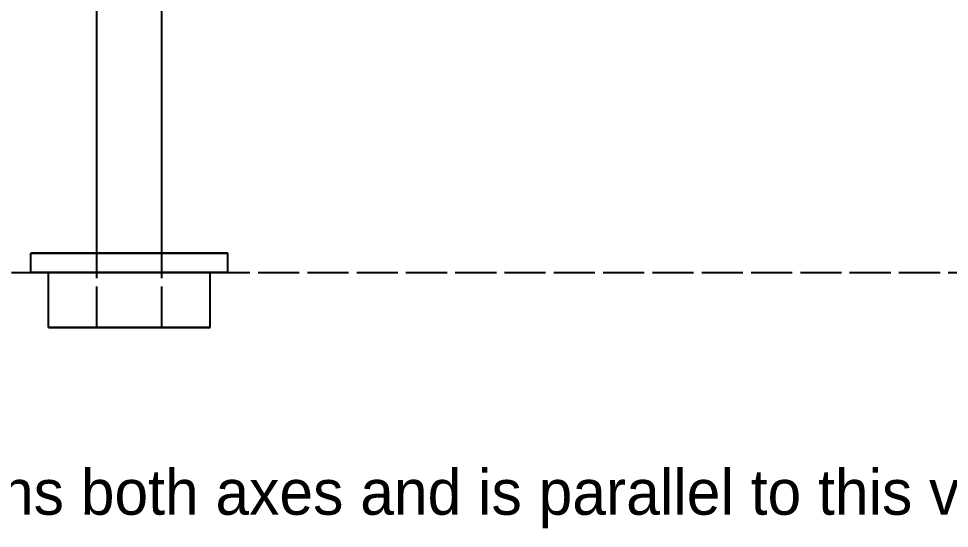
# Model space of a CAD drawing. Header units: millimetres. Extents: x -13 to 272, y -50 to 160.
# Drawn here: x 21.83 to 50.6, y 66.09 to 81.86 of the extents above; entities that cross this region are included whole.
import ezdxf

# ---------------------------------------------------------------- set-up
doc = ezdxf.new("R2010")
doc.units = ezdxf.units.MM
doc.linetypes.add('DASHED', pattern=[1.524, 1.27, -0.254])
for name, color, linetype in [('HIDDEN', 8, 'DASHED'), ('TEXT', 7, 'CONTINUOUS'), ('VISIBLE', 7, 'CONTINUOUS')]:
    doc.layers.add(name, color=color, linetype=linetype)

msp = doc.modelspace()

# ---------------------------------------------------------------- linework, layer by layer
at = {"layer": 'HIDDEN'}
msp.add_line((-1.25, 74), (51.75, 74), dxfattribs=at)
for points in [[(22.2, 74.6), (22.29683, 74.6), (22.39365, 74.6), (22.49048, 74.6), (22.5873, 74.6), (22.68413, 74.6), (22.78095, 74.6), (22.87778, 74.6), (22.9746, 74.6), (23.07143, 74.6), (23.16825, 74.6), (23.26508, 74.6), (23.3619, 74.6), (23.45873, 74.6), (23.55556, 74.6), (23.65238, 74.6), (23.74921, 74.6), (23.84603, 74.6), (23.94286, 74.6), (24.03968, 74.6), (24.13651, 74.6), (24.23333, 74.6), (24.33016, 74.6), (24.42698, 74.6), (24.52381, 74.6), (24.62063, 74.6), (24.71746, 74.6), (24.81429, 74.6), (24.91111, 74.6), (25.00794, 74.6), (25.10476, 74.6), (25.20159, 74.6), (25.29841, 74.6), (25.39524, 74.6), (25.49206, 74.6), (25.58889, 74.6), (25.68571, 74.6), (25.78254, 74.6), (25.87937, 74.6), (25.97619, 74.6), (26.07302, 74.6), (26.16984, 74.6), (26.26667, 74.6), (26.36349, 74.6), (26.46032, 74.6), (26.55714, 74.6), (26.65397, 74.6), (26.75079, 74.6), (26.84762, 74.6), (26.94444, 74.6), (27.04127, 74.6), (27.1381, 74.6), (27.23492, 74.6), (27.33175, 74.6), (27.42857, 74.6), (27.5254, 74.6), (27.62222, 74.6), (27.71905, 74.6), (27.81587, 74.6), (27.9127, 74.6), (28.00952, 74.6), (28.10635, 74.6), (28.20317, 74.6), (28.3, 74.6)], [(26.25, 74.6), (26.21825, 74.6), (26.18651, 74.6), (26.15476, 74.6), (26.12302, 74.6), (26.09127, 74.6), (26.05952, 74.6), (26.02778, 74.6), (25.99603, 74.6), (25.96429, 74.6), (25.93254, 74.6), (25.90079, 74.6), (25.86905, 74.6), (25.8373, 74.6), (25.80556, 74.6), (25.77381, 74.6), (25.74206, 74.6), (25.71032, 74.6), (25.67857, 74.6), (25.64683, 74.6), (25.61508, 74.6), (25.58333, 74.6), (25.55159, 74.6), (25.51984, 74.6), (25.4881, 74.6), (25.45635, 74.6), (25.4246, 74.6), (25.39286, 74.6), (25.36111, 74.6), (25.32937, 74.6), (25.29762, 74.6), (25.26587, 74.6), (25.23413, 74.6), (25.20238, 74.6), (25.17063, 74.6), (25.13889, 74.6), (25.10714, 74.6), (25.0754, 74.6), (25.04365, 74.6), (25.0119, 74.6), (24.98016, 74.6), (24.94841, 74.6), (24.91667, 74.6), (24.88492, 74.6), (24.85317, 74.6), (24.82143, 74.6), (24.78968, 74.6), (24.75794, 74.6), (24.72619, 74.6), (24.69444, 74.6), (24.6627, 74.6), (24.63095, 74.6), (24.59921, 74.6), (24.56746, 74.6), (24.53571, 74.6), (24.50397, 74.6), (24.47222, 74.6), (24.44048, 74.6), (24.40873, 74.6), (24.37698, 74.6), (24.34524, 74.6), (24.31349, 74.6), (24.28175, 74.6), (24.25, 74.6)], [(24.25, 74.6), (24.28175, 74.6), (24.31349, 74.6), (24.34524, 74.6), (24.37698, 74.6), (24.40873, 74.6), (24.44048, 74.6), (24.47222, 74.6), (24.50397, 74.6), (24.53571, 74.6), (24.56746, 74.6), (24.59921, 74.6), (24.63095, 74.6), (24.6627, 74.6), (24.69444, 74.6), (24.72619, 74.6), (24.75794, 74.6), (24.78968, 74.6), (24.82143, 74.6), (24.85317, 74.6), (24.88492, 74.6), (24.91667, 74.6), (24.94841, 74.6), (24.98016, 74.6), (25.0119, 74.6), (25.04365, 74.6), (25.0754, 74.6), (25.10714, 74.6), (25.13889, 74.6), (25.17063, 74.6), (25.20238, 74.6), (25.23413, 74.6), (25.26587, 74.6), (25.29762, 74.6), (25.32937, 74.6), (25.36111, 74.6), (25.39286, 74.6), (25.4246, 74.6), (25.45635, 74.6), (25.4881, 74.6), (25.51984, 74.6), (25.55159, 74.6), (25.58333, 74.6), (25.61508, 74.6), (25.64683, 74.6), (25.67857, 74.6), (25.71032, 74.6), (25.74206, 74.6), (25.77381, 74.6), (25.80556, 74.6), (25.8373, 74.6), (25.86905, 74.6), (25.90079, 74.6), (25.93254, 74.6), (25.96429, 74.6), (25.99603, 74.6), (26.02778, 74.6), (26.05952, 74.6), (26.09127, 74.6), (26.12302, 74.6), (26.15476, 74.6), (26.18651, 74.6), (26.21825, 74.6), (26.25, 74.6)], [(24.25, 72.3), (24.25, 74.6)], [(24.25, 72.3), (24.25, 74.6)], [(26.25, 72.3), (26.25, 74.6)], [(26.25, 72.3), (26.25, 74.6)], [(22.2, 74), (22.29683, 74), (22.39365, 74), (22.49048, 74), (22.5873, 74), (22.68413, 74), (22.78095, 74), (22.87778, 74), (22.9746, 74), (23.07143, 74), (23.16825, 74), (23.26508, 74), (23.3619, 74), (23.45873, 74), (23.55556, 74), (23.65238, 74), (23.74921, 74), (23.84603, 74), (23.94286, 74), (24.03968, 74), (24.13651, 74), (24.23333, 74), (24.33016, 74), (24.42698, 74), (24.52381, 74), (24.62063, 74), (24.71746, 74), (24.81429, 74), (24.91111, 74), (25.00794, 74), (25.10476, 74), (25.20159, 74), (25.29841, 74), (25.39524, 74), (25.49206, 74), (25.58889, 74), (25.68571, 74), (25.78254, 74), (25.87937, 74), (25.97619, 74), (26.07302, 74), (26.16984, 74), (26.26667, 74), (26.36349, 74), (26.46032, 74), (26.55714, 74), (26.65397, 74), (26.75079, 74), (26.84762, 74), (26.94444, 74), (27.04127, 74), (27.1381, 74), (27.23492, 74), (27.33175, 74), (27.42857, 74), (27.5254, 74), (27.62222, 74), (27.71905, 74), (27.81587, 74), (27.9127, 74), (28.00952, 74), (28.10635, 74), (28.20317, 74), (28.3, 74)], [(27.75, 74), (27.67063, 74), (27.59127, 74), (27.5119, 74), (27.43254, 74), (27.35317, 74), (27.27381, 74), (27.19444, 74), (27.11508, 74), (27.03571, 74), (26.95635, 74), (26.87698, 74), (26.79762, 74), (26.71825, 74), (26.63889, 74), (26.55952, 74), (26.48016, 74), (26.40079, 74), (26.32143, 74), (26.24206, 74), (26.1627, 74), (26.08333, 74), (26.00397, 74), (25.9246, 74), (25.84524, 74), (25.76587, 74), (25.68651, 74), (25.60714, 74), (25.52778, 74), (25.44841, 74), (25.36905, 74), (25.28968, 74), (25.21032, 74), (25.13095, 74), (25.05159, 74), (24.97222, 74), (24.89286, 74), (24.81349, 74), (24.73413, 74), (24.65476, 74), (24.5754, 74), (24.49603, 74), (24.41667, 74), (24.3373, 74), (24.25794, 74), (24.17857, 74), (24.09921, 74), (24.01984, 74), (23.94048, 74), (23.86111, 74), (23.78175, 74), (23.70238, 74), (23.62302, 74), (23.54365, 74), (23.46429, 74), (23.38492, 74), (23.30556, 74), (23.22619, 74), (23.14683, 74), (23.06746, 74), (22.9881, 74), (22.90873, 74), (22.82937, 74), (22.75, 74)], [(22.75, 74), (22.82937, 74), (22.90873, 74), (22.9881, 74), (23.06746, 74), (23.14683, 74), (23.22619, 74), (23.30556, 74), (23.38492, 74), (23.46429, 74), (23.54365, 74), (23.62302, 74), (23.70238, 74), (23.78175, 74), (23.86111, 74), (23.94048, 74), (24.01984, 74), (24.09921, 74), (24.17857, 74), (24.25794, 74), (24.3373, 74), (24.41667, 74), (24.49603, 74), (24.5754, 74), (24.65476, 74), (24.73413, 74), (24.81349, 74), (24.89286, 74), (24.97222, 74), (25.05159, 74), (25.13095, 74), (25.21032, 74), (25.28968, 74), (25.36905, 74), (25.44841, 74), (25.52778, 74), (25.60714, 74), (25.68651, 74), (25.76587, 74), (25.84524, 74), (25.9246, 74), (26.00397, 74), (26.08333, 74), (26.1627, 74), (26.24206, 74), (26.32143, 74), (26.40079, 74), (26.48016, 74), (26.55952, 74), (26.63889, 74), (26.71825, 74), (26.79762, 74), (26.87698, 74), (26.95635, 74), (27.03571, 74), (27.11508, 74), (27.19444, 74), (27.27381, 74), (27.35317, 74), (27.43254, 74), (27.5119, 74), (27.59127, 74), (27.67063, 74), (27.75, 74)], [(22.75, 72.3), (22.82937, 72.3), (22.90873, 72.3), (22.9881, 72.3), (23.06746, 72.3), (23.14683, 72.3), (23.22619, 72.3), (23.30556, 72.3), (23.38492, 72.3), (23.46429, 72.3), (23.54365, 72.3), (23.62302, 72.3), (23.70238, 72.3), (23.78175, 72.3), (23.86111, 72.3), (23.94048, 72.3), (24.01984, 72.3), (24.09921, 72.3), (24.17857, 72.3), (24.25794, 72.3), (24.3373, 72.3), (24.41667, 72.3), (24.49603, 72.3), (24.5754, 72.3), (24.65476, 72.3), (24.73413, 72.3), (24.81349, 72.3), (24.89286, 72.3), (24.97222, 72.3), (25.05159, 72.3), (25.13095, 72.3), (25.21032, 72.3), (25.28968, 72.3), (25.36905, 72.3), (25.44841, 72.3), (25.52778, 72.3), (25.60714, 72.3), (25.68651, 72.3), (25.76587, 72.3), (25.84524, 72.3), (25.9246, 72.3), (26.00397, 72.3), (26.08333, 72.3), (26.1627, 72.3), (26.24206, 72.3), (26.32143, 72.3), (26.40079, 72.3), (26.48016, 72.3), (26.55952, 72.3), (26.63889, 72.3), (26.71825, 72.3), (26.79762, 72.3), (26.87698, 72.3), (26.95635, 72.3), (27.03571, 72.3), (27.11508, 72.3), (27.19444, 72.3), (27.27381, 72.3), (27.35317, 72.3), (27.43254, 72.3), (27.5119, 72.3), (27.59127, 72.3), (27.67063, 72.3), (27.75, 72.3)], [(26.25, 72.3), (26.21825, 72.3), (26.18651, 72.3), (26.15476, 72.3), (26.12302, 72.3), (26.09127, 72.3), (26.05952, 72.3), (26.02778, 72.3), (25.99603, 72.3), (25.96429, 72.3), (25.93254, 72.3), (25.90079, 72.3), (25.86905, 72.3), (25.8373, 72.3), (25.80556, 72.3), (25.77381, 72.3), (25.74206, 72.3), (25.71032, 72.3), (25.67857, 72.3), (25.64683, 72.3), (25.61508, 72.3), (25.58333, 72.3), (25.55159, 72.3), (25.51984, 72.3), (25.4881, 72.3), (25.45635, 72.3), (25.4246, 72.3), (25.39286, 72.3), (25.36111, 72.3), (25.32937, 72.3), (25.29762, 72.3), (25.26587, 72.3), (25.23413, 72.3), (25.20238, 72.3), (25.17063, 72.3), (25.13889, 72.3), (25.10714, 72.3), (25.0754, 72.3), (25.04365, 72.3), (25.0119, 72.3), (24.98016, 72.3), (24.94841, 72.3), (24.91667, 72.3), (24.88492, 72.3), (24.85317, 72.3), (24.82143, 72.3), (24.78968, 72.3), (24.75794, 72.3), (24.72619, 72.3), (24.69444, 72.3), (24.6627, 72.3), (24.63095, 72.3), (24.59921, 72.3), (24.56746, 72.3), (24.53571, 72.3), (24.50397, 72.3), (24.47222, 72.3), (24.44048, 72.3), (24.40873, 72.3), (24.37698, 72.3), (24.34524, 72.3), (24.31349, 72.3), (24.28175, 72.3), (24.25, 72.3)], [(24.25, 72.3), (24.28175, 72.3), (24.31349, 72.3), (24.34524, 72.3), (24.37698, 72.3), (24.40873, 72.3), (24.44048, 72.3), (24.47222, 72.3), (24.50397, 72.3), (24.53571, 72.3), (24.56746, 72.3), (24.59921, 72.3), (24.63095, 72.3), (24.6627, 72.3), (24.69444, 72.3), (24.72619, 72.3), (24.75794, 72.3), (24.78968, 72.3), (24.82143, 72.3), (24.85317, 72.3), (24.88492, 72.3), (24.91667, 72.3), (24.94841, 72.3), (24.98016, 72.3), (25.0119, 72.3), (25.04365, 72.3), (25.0754, 72.3), (25.10714, 72.3), (25.13889, 72.3), (25.17063, 72.3), (25.20238, 72.3), (25.23413, 72.3), (25.26587, 72.3), (25.29762, 72.3), (25.32937, 72.3), (25.36111, 72.3), (25.39286, 72.3), (25.4246, 72.3), (25.45635, 72.3), (25.4881, 72.3), (25.51984, 72.3), (25.55159, 72.3), (25.58333, 72.3), (25.61508, 72.3), (25.64683, 72.3), (25.67857, 72.3), (25.71032, 72.3), (25.74206, 72.3), (25.77381, 72.3), (25.80556, 72.3), (25.8373, 72.3), (25.86905, 72.3), (25.90079, 72.3), (25.93254, 72.3), (25.96429, 72.3), (25.99603, 72.3), (26.02778, 72.3), (26.05952, 72.3), (26.09127, 72.3), (26.12302, 72.3), (26.15476, 72.3), (26.18651, 72.3), (26.21825, 72.3), (26.25, 72.3)], [(26.25, 72.3), (26.21825, 72.3), (26.18651, 72.3), (26.15476, 72.3), (26.12302, 72.3), (26.09127, 72.3), (26.05952, 72.3), (26.02778, 72.3), (25.99603, 72.3), (25.96429, 72.3), (25.93254, 72.3), (25.90079, 72.3), (25.86905, 72.3), (25.8373, 72.3), (25.80556, 72.3), (25.77381, 72.3), (25.74206, 72.3), (25.71032, 72.3), (25.67857, 72.3), (25.64683, 72.3), (25.61508, 72.3), (25.58333, 72.3), (25.55159, 72.3), (25.51984, 72.3), (25.4881, 72.3), (25.45635, 72.3), (25.4246, 72.3), (25.39286, 72.3), (25.36111, 72.3), (25.32937, 72.3), (25.29762, 72.3), (25.26587, 72.3), (25.23413, 72.3), (25.20238, 72.3), (25.17063, 72.3), (25.13889, 72.3), (25.10714, 72.3), (25.0754, 72.3), (25.04365, 72.3), (25.0119, 72.3), (24.98016, 72.3), (24.94841, 72.3), (24.91667, 72.3), (24.88492, 72.3), (24.85317, 72.3), (24.82143, 72.3), (24.78968, 72.3), (24.75794, 72.3), (24.72619, 72.3), (24.69444, 72.3), (24.6627, 72.3), (24.63095, 72.3), (24.59921, 72.3), (24.56746, 72.3), (24.53571, 72.3), (24.50397, 72.3), (24.47222, 72.3), (24.44048, 72.3), (24.40873, 72.3), (24.37698, 72.3), (24.34524, 72.3), (24.31349, 72.3), (24.28175, 72.3), (24.25, 72.3)], [(24.25, 72.3), (24.28175, 72.3), (24.31349, 72.3), (24.34524, 72.3), (24.37698, 72.3), (24.40873, 72.3), (24.44048, 72.3), (24.47222, 72.3), (24.50397, 72.3), (24.53571, 72.3), (24.56746, 72.3), (24.59921, 72.3), (24.63095, 72.3), (24.6627, 72.3), (24.69444, 72.3), (24.72619, 72.3), (24.75794, 72.3), (24.78968, 72.3), (24.82143, 72.3), (24.85317, 72.3), (24.88492, 72.3), (24.91667, 72.3), (24.94841, 72.3), (24.98016, 72.3), (25.0119, 72.3), (25.04365, 72.3), (25.0754, 72.3), (25.10714, 72.3), (25.13889, 72.3), (25.17063, 72.3), (25.20238, 72.3), (25.23413, 72.3), (25.26587, 72.3), (25.29762, 72.3), (25.32937, 72.3), (25.36111, 72.3), (25.39286, 72.3), (25.4246, 72.3), (25.45635, 72.3), (25.4881, 72.3), (25.51984, 72.3), (25.55159, 72.3), (25.58333, 72.3), (25.61508, 72.3), (25.64683, 72.3), (25.67857, 72.3), (25.71032, 72.3), (25.74206, 72.3), (25.77381, 72.3), (25.80556, 72.3), (25.8373, 72.3), (25.86905, 72.3), (25.90079, 72.3), (25.93254, 72.3), (25.96429, 72.3), (25.99603, 72.3), (26.02778, 72.3), (26.05952, 72.3), (26.09127, 72.3), (26.12302, 72.3), (26.15476, 72.3), (26.18651, 72.3), (26.21825, 72.3), (26.25, 72.3)]]:
    msp.add_lwpolyline(points, dxfattribs=at)
at = {"layer": 'VISIBLE'}
for points in [[(24.25, 74.6), (24.25, 90.5)], [(26.25, 74.6), (26.25, 90.5)], [(28.3, 74.6), (28.20317, 74.6), (28.10635, 74.6), (28.00952, 74.6), (27.9127, 74.6), (27.81587, 74.6), (27.71905, 74.6), (27.62222, 74.6), (27.5254, 74.6), (27.42857, 74.6), (27.33175, 74.6), (27.23492, 74.6), (27.1381, 74.6), (27.04127, 74.6), (26.94444, 74.6), (26.84762, 74.6), (26.75079, 74.6), (26.65397, 74.6), (26.55714, 74.6), (26.46032, 74.6), (26.36349, 74.6), (26.26667, 74.6), (26.16984, 74.6), (26.07302, 74.6), (25.97619, 74.6), (25.87937, 74.6), (25.78254, 74.6), (25.68571, 74.6), (25.58889, 74.6), (25.49206, 74.6), (25.39524, 74.6), (25.29841, 74.6), (25.20159, 74.6), (25.10476, 74.6), (25.00794, 74.6), (24.91111, 74.6), (24.81429, 74.6), (24.71746, 74.6), (24.62063, 74.6), (24.52381, 74.6), (24.42698, 74.6), (24.33016, 74.6), (24.23333, 74.6), (24.13651, 74.6), (24.03968, 74.6), (23.94286, 74.6), (23.84603, 74.6), (23.74921, 74.6), (23.65238, 74.6), (23.55556, 74.6), (23.45873, 74.6), (23.3619, 74.6), (23.26508, 74.6), (23.16825, 74.6), (23.07143, 74.6), (22.9746, 74.6), (22.87778, 74.6), (22.78095, 74.6), (22.68413, 74.6), (22.5873, 74.6), (22.49048, 74.6), (22.39365, 74.6), (22.29683, 74.6), (22.2, 74.6)], [(22.2, 74), (22.2, 74.6)], [(28.3, 74), (28.3, 74.6)], [(28.3, 74), (28.20317, 74), (28.10635, 74), (28.00952, 74), (27.9127, 74), (27.81587, 74), (27.71905, 74), (27.62222, 74), (27.5254, 74), (27.42857, 74), (27.33175, 74), (27.23492, 74), (27.1381, 74), (27.04127, 74), (26.94444, 74), (26.84762, 74), (26.75079, 74), (26.65397, 74), (26.55714, 74), (26.46032, 74), (26.36349, 74), (26.26667, 74), (26.16984, 74), (26.07302, 74), (25.97619, 74), (25.87937, 74), (25.78254, 74), (25.68571, 74), (25.58889, 74), (25.49206, 74), (25.39524, 74), (25.29841, 74), (25.20159, 74), (25.10476, 74), (25.00794, 74), (24.91111, 74), (24.81429, 74), (24.71746, 74), (24.62063, 74), (24.52381, 74), (24.42698, 74), (24.33016, 74), (24.23333, 74), (24.13651, 74), (24.03968, 74), (23.94286, 74), (23.84603, 74), (23.74921, 74), (23.65238, 74), (23.55556, 74), (23.45873, 74), (23.3619, 74), (23.26508, 74), (23.16825, 74), (23.07143, 74), (22.9746, 74), (22.87778, 74), (22.78095, 74), (22.68413, 74), (22.5873, 74), (22.49048, 74), (22.39365, 74), (22.29683, 74), (22.2, 74)], [(22.75, 72.3), (22.75, 74)], [(27.75, 72.3), (27.75, 74)], [(27.75, 72.3), (27.67063, 72.3), (27.59127, 72.3), (27.5119, 72.3), (27.43254, 72.3), (27.35317, 72.3), (27.27381, 72.3), (27.19444, 72.3), (27.11508, 72.3), (27.03571, 72.3), (26.95635, 72.3), (26.87698, 72.3), (26.79762, 72.3), (26.71825, 72.3), (26.63889, 72.3), (26.55952, 72.3), (26.48016, 72.3), (26.40079, 72.3), (26.32143, 72.3), (26.24206, 72.3), (26.1627, 72.3), (26.08333, 72.3), (26.00397, 72.3), (25.9246, 72.3), (25.84524, 72.3), (25.76587, 72.3), (25.68651, 72.3), (25.60714, 72.3), (25.52778, 72.3), (25.44841, 72.3), (25.36905, 72.3), (25.28968, 72.3), (25.21032, 72.3), (25.13095, 72.3), (25.05159, 72.3), (24.97222, 72.3), (24.89286, 72.3), (24.81349, 72.3), (24.73413, 72.3), (24.65476, 72.3), (24.5754, 72.3), (24.49603, 72.3), (24.41667, 72.3), (24.3373, 72.3), (24.25794, 72.3), (24.17857, 72.3), (24.09921, 72.3), (24.01984, 72.3), (23.94048, 72.3), (23.86111, 72.3), (23.78175, 72.3), (23.70238, 72.3), (23.62302, 72.3), (23.54365, 72.3), (23.46429, 72.3), (23.38492, 72.3), (23.30556, 72.3), (23.22619, 72.3), (23.14683, 72.3), (23.06746, 72.3), (22.9881, 72.3), (22.90873, 72.3), (22.82937, 72.3), (22.75, 72.3)]]:
    msp.add_lwpolyline(points, dxfattribs=at)

# ---------------------------------------------------------------- texts
at = {"layer": 'TEXT'}
msp.add_text('Section plane A-A contains both axes and is parallel to this view: cutting line shown on the side view', height=1.4, dxfattribs=at).set_placement((0.75, 66.51))

doc.saveas('drawing.dxf')
